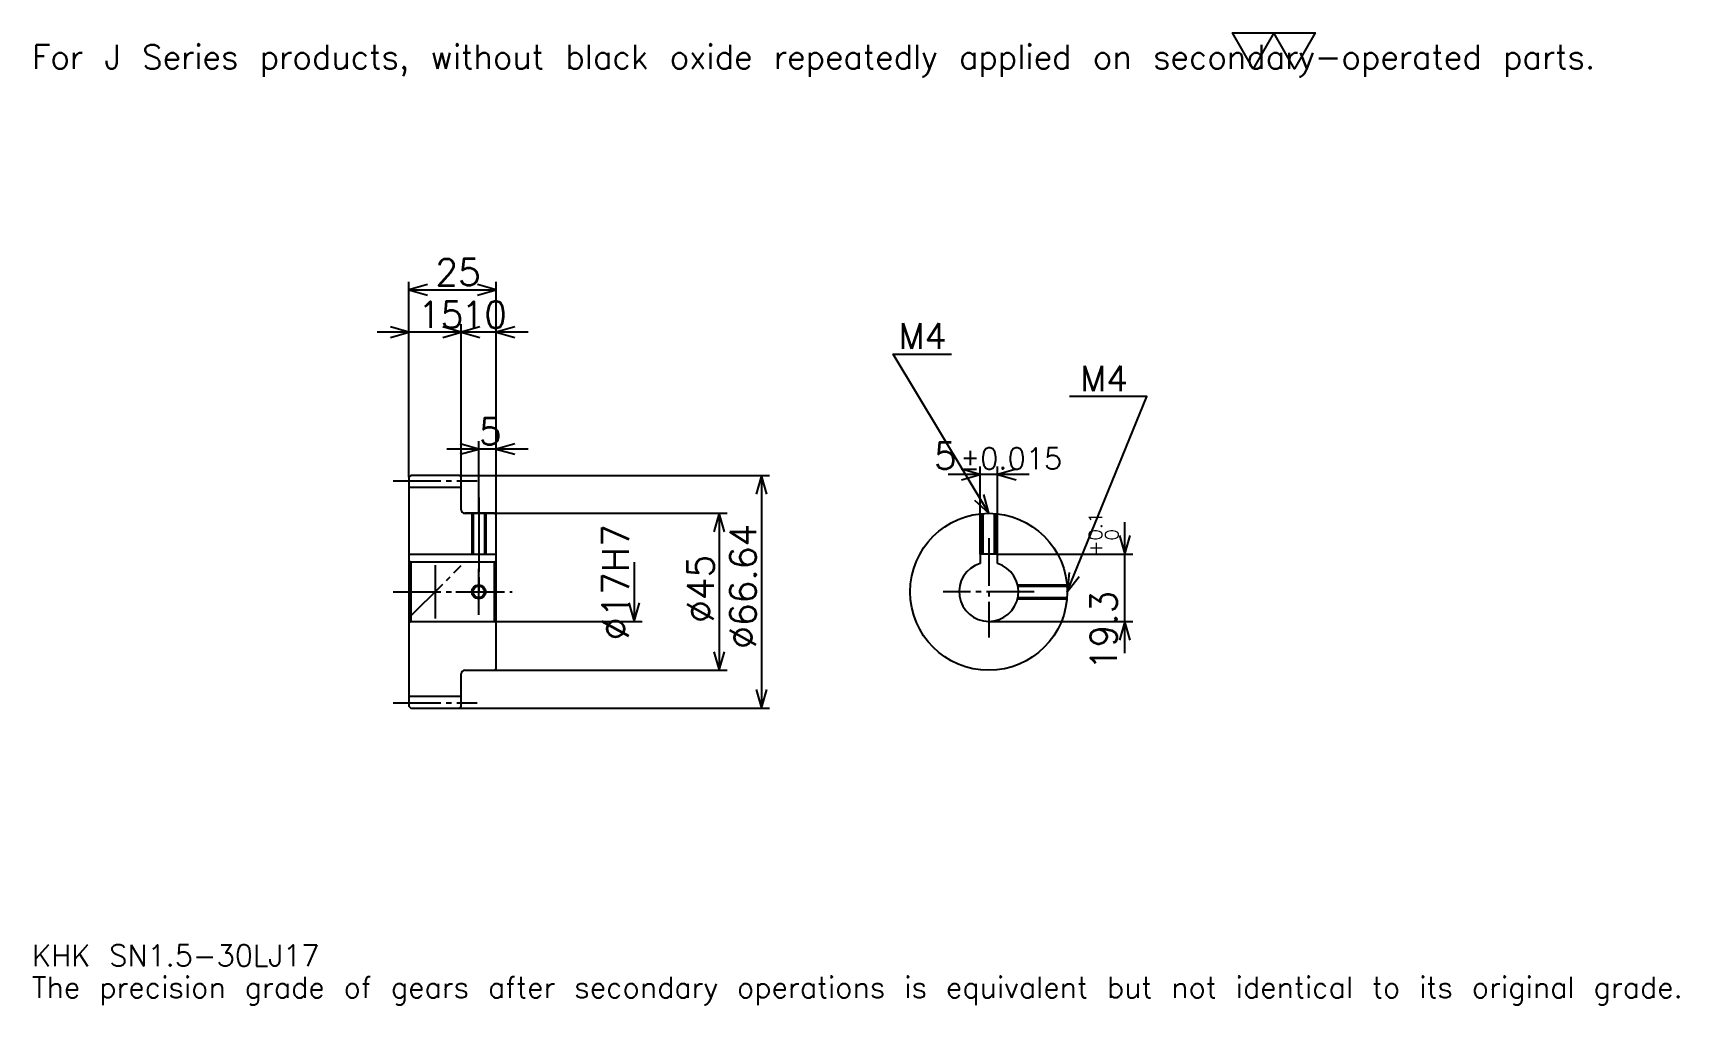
# Model space of a CAD drawing. Extents: x 15 to 487, y 6 to 284.
import ezdxf

# ---------------------------------------------------------------- set-up
doc = ezdxf.new("R2010")
doc.units = 0
doc.linetypes.add('DASHDOT', pattern=[18.260869, 13.695652, -1.521739, 1.521739, -1.521739])
doc.layers.get('0').update_dxf_attribs({"linetype": 'CONTINUOUS'})
doc.layers.add('DASHDOT', color=6, linetype='DASHDOT')
doc.styles.add('KANJI', font='TXT', dxfattribs={"bigfont": 'BIGFONT'})

msp = doc.modelspace()

# ---------------------------------------------------------------- linework, layer by layer
at = {"color": 5}
for p, q in [((123.260864, 157.341553), (123.260864, 212.885025)), ((148.260864, 157.341553), (148.260864, 212.885025)), ((123.260864, 210.602417), (148.260864, 210.602417)), ((147.391296, 198.428497), (114.130432, 198.428497)), ((157.391296, 198.428497), (129.130432, 198.428497)), ((138.260864, 157.341553), (138.260864, 200.711121)), ((143.260864, 157.341553), (143.260864, 167.232849)), ((157.391296, 164.950241), (134.130432, 164.950241)), ((123.260864, 156.841553), (123.260864, 157.341553)), ((137.760864, 157.341553), (148.260864, 157.341553)), ((138.260864, 156.841553), (138.260864, 157.341553)), ((143.260864, 146.521744), (143.260864, 157.341553)), ((143.260864, 146.521744), (143.260864, 157.341553)), ((148.260864, 157.341553), (226.630432, 157.341553)), ((148.260864, 146.021744), (148.260864, 157.341553)), ((224.347824, 157.341553), (224.347824, 90.701935)), ((301.086945, 157.647827), (277.82608, 157.647827)), ((286.956512, 134.821747), (286.956512, 159.930435)), ((291.956512, 134.821747), (291.956512, 159.930435)), ((139.260864, 146.521744), (148.260864, 146.521744)), ((148.260864, 146.521744), (214.456512, 146.521744)), ((212.173904, 146.521744), (212.173904, 101.521744)), ((328.478271, 106.391312), (328.478271, 143.952179)), ((187.82608, 132.521744), (187.82608, 115.521744)), ((291.956512, 134.821747), (330.760864, 134.821747)), ((148.260864, 115.521744), (190.108688, 115.521744)), ((289.456512, 115.521744), (330.760864, 115.521744)), ((139.260864, 101.521744), (148.260864, 101.521744)), ((148.260864, 101.521744), (214.456512, 101.521744)), ((137.760864, 90.701935), (148.260864, 90.701935)), ((148.260864, 90.701935), (226.630432, 90.701935))]:
    msp.add_line(p, q, dxfattribs=at)
at = {"color": 4}
for p, q in [((123.260864, 153.966553), (138.260864, 153.966553)), ((123.260864, 134.821747), (148.260864, 134.821747)), ((123.760864, 132.521744), (123.760864, 115.521744)), ((147.760864, 132.521744), (148.260864, 133.021744)), ((147.760864, 115.521744), (148.260864, 115.021744)), ((123.260864, 94.076935), (138.260864, 94.076935))]:
    msp.add_line(p, q, dxfattribs=at)
at = {"color": 7}
msp.add_line((130.760864, 131.630432), (130.760864, 116.413048), dxfattribs=at)
msp.add_lwpolyline([(365.217377, 273.913055), (359.282593, 284.200012), (383.021729, 284.200012), (377.086945, 273.913055), (371.152161, 284.200012), (365.217377, 273.913055)], dxfattribs=at)
at = {"color": 5}
for points in [[(128.586945, 212.124146), (123.260864, 210.602417), (128.586945, 209.080688)], [(142.934784, 209.080688), (148.260864, 210.602417), (142.934784, 212.124146)], [(117.934776, 196.906769), (123.260864, 198.428497), (117.934776, 199.950241)], [(132.934784, 196.906769), (138.260864, 198.428497), (132.934784, 199.950241)], [(143.586945, 199.950241), (138.260864, 198.428497), (143.586945, 196.906769)], [(153.586945, 199.950241), (148.260864, 198.428497), (153.586945, 196.906769)], [(289.456512, 146.521744), (262.065216, 192.17392), (278.804321, 192.17392)], [(311.956512, 124.021744), (334.782593, 180), (312.565247, 180)], [(137.934784, 163.428497), (143.260864, 164.950241), (137.934784, 166.471985)], [(153.586945, 166.471985), (148.260864, 164.950241), (153.586945, 163.428497)], [(225.869568, 152.015457), (224.347824, 157.341553), (222.82608, 152.015457)], [(281.630432, 156.126099), (286.956512, 157.647827), (281.630432, 159.169571)], [(297.282593, 159.169571), (291.956512, 157.647827), (297.282593, 156.126099)], [(285.411377, 150.305893), (289.456512, 146.521744), (288.021149, 151.87175)], [(213.695648, 141.195648), (212.173904, 146.521744), (210.652161, 141.195648)], [(326.956512, 140.147827), (328.478271, 134.821747), (330, 140.147827)], [(312.558472, 129.528152), (311.956512, 124.021744), (315.376648, 128.378983)], [(186.304337, 120.847832), (187.82608, 115.521744), (189.347809, 120.847832)], [(330, 110.195656), (328.478271, 115.521744), (326.956512, 110.195656)], [(210.652161, 106.847832), (212.173904, 101.521744), (213.695648, 106.847832)], [(222.82608, 96.02803), (224.347824, 90.701935), (225.869568, 96.02803)]]:
    msp.add_lwpolyline(points, dxfattribs=at)
at = {"color": 4}
for points in [[(138.260864, 147.521744), (138.260864, 156.841553), (137.760864, 157.341553), (123.760864, 157.341553), (123.260864, 156.841553), (123.260864, 115.021744)], [(139.260864, 101.521744), (147.760864, 101.521744), (148.260864, 102.021744), (148.260864, 146.021744), (147.760864, 146.521744), (139.260864, 146.521744)], [(141.260864, 146.521744), (141.260864, 134.821747)], [(141.640869, 146.521744), (141.640869, 134.821747)], [(144.880859, 146.521744), (144.880859, 134.821747)], [(145.260864, 146.521744), (145.260864, 134.821747)], [(287.456512, 134.821747), (287.456512, 146.432678)], [(287.836517, 134.821747), (287.836517, 146.463348)], [(291.076508, 134.821747), (291.076508, 146.463348)], [(291.456512, 134.821747), (291.456512, 146.432678)], [(123.260864, 115.021744), (123.760864, 115.521744), (147.760864, 115.521744), (147.760864, 132.521744), (123.760864, 132.521744), (123.260864, 133.021744)], [(291.956512, 132.145782), (291.956512, 134.821747), (286.956512, 134.821747), (286.956512, 132.145782)], [(297.717865, 126.021744), (311.867432, 126.021744)], [(297.80072, 125.641747), (311.898132, 125.641747)], [(297.717865, 122.021744), (311.867432, 122.021744)], [(297.80072, 122.401741), (311.898132, 122.401741)], [(123.260864, 115.021744), (123.260864, 91.201935), (123.760864, 90.701935), (137.760864, 90.701935), (138.260864, 91.201935), (138.260864, 100.521744)]]:
    msp.add_lwpolyline(points, dxfattribs=at)
for centre, radius in [((289.456512, 124.021744), 22.5), ((143.260864, 124.021744), 1.62)]:
    msp.add_circle(centre, radius, dxfattribs=at)
at = {"color": 7}
msp.add_circle((143.260864, 124.021744), 2, dxfattribs=at)
at = {"color": 4}
for centre, radius, start, end in [((139.260864, 147.521744), 1, 180, 270), ((289.456512, 124.021744), 8.5, 107.10463483, 72.89536517), ((139.260864, 100.521744), 1, 90, 180)]:
    msp.add_arc(centre, radius, start, end, dxfattribs=at)
at = {"layer": 'DASHDOT', "color": 7}
for p, q in [((118.695648, 155.841553), (142.82608, 155.841553)), ((143.260864, 146.521744), (143.260864, 124.021744)), ((289.456512, 139.386963), (289.456512, 110.956528)), ((123.260864, 116.521744), (138.260864, 131.521744)), ((118.695648, 124.021744), (152.82608, 124.021744)), ((302.521729, 124.021744), (276.391296, 124.021744)), ((118.695648, 92.201935), (142.82608, 92.201935))]:
    msp.add_line(p, q, dxfattribs=at)
for points in [[(143.260864, 151.08696), (143.260864, 130.256531)], [(143.260864, 117.456528), (143.260864, 130.58696)], [(136.695648, 124.021744), (149.82608, 124.021744)]]:
    msp.add_lwpolyline(points, dxfattribs=at)

# ---------------------------------------------------------------- texts
at = {"color": 7, "style": 'KANJI'}
for s, height, p in [('For J Series products, without black oxide repeatedly applied on secondary-operated parts.', 6.847826, (15.217391, 273.913055)), ('25', 7.608696, (130.815216, 211.819809)), ('15', 7.608696, (125.815208, 199.645905)), ('10', 7.608696, (138.315216, 199.645905)), ('M4', 7.304348, (263.586945, 193.695648)), ('M4', 7.304348, (315.608704, 181.521744)), ('5', 7.608696, (143.28804, 166.167633)), ('5', 7.608696, (273.750671, 159.169571)), ('%%p0.015', 6.086957, (281.282349, 159.169571)), ('KHK SN1.5-30LJ17', 6.086957, (15.217391, 16.73913)), ('The precision grade of gears after secondary operations is equivalent but not identical to its original grade.', 6.086957, (15.217391, 7.608696))]:
    msp.add_text(s, height=height, dxfattribs=at).set_placement(p)
for s, height, p in [('%%c17H7', 7.608696, (186.304337, 110.135872)), ('%%c66.64', 7.608696, (222.82608, 107.663048)), ('0.1', 3.804348, (321.934784, 138.740936)), ('+', 3.804348, (321.934784, 134.480072)), ('0', 3.804348, (326.652161, 138.740936)), ('%%c45', 7.608696, (210.652161, 115.081528)), ('19.3', 7.608696, (326.195648, 101.546631))]:
    msp.add_text(s, height=height, rotation=90, dxfattribs=at).set_placement(p)

doc.saveas('drawing.dxf')
